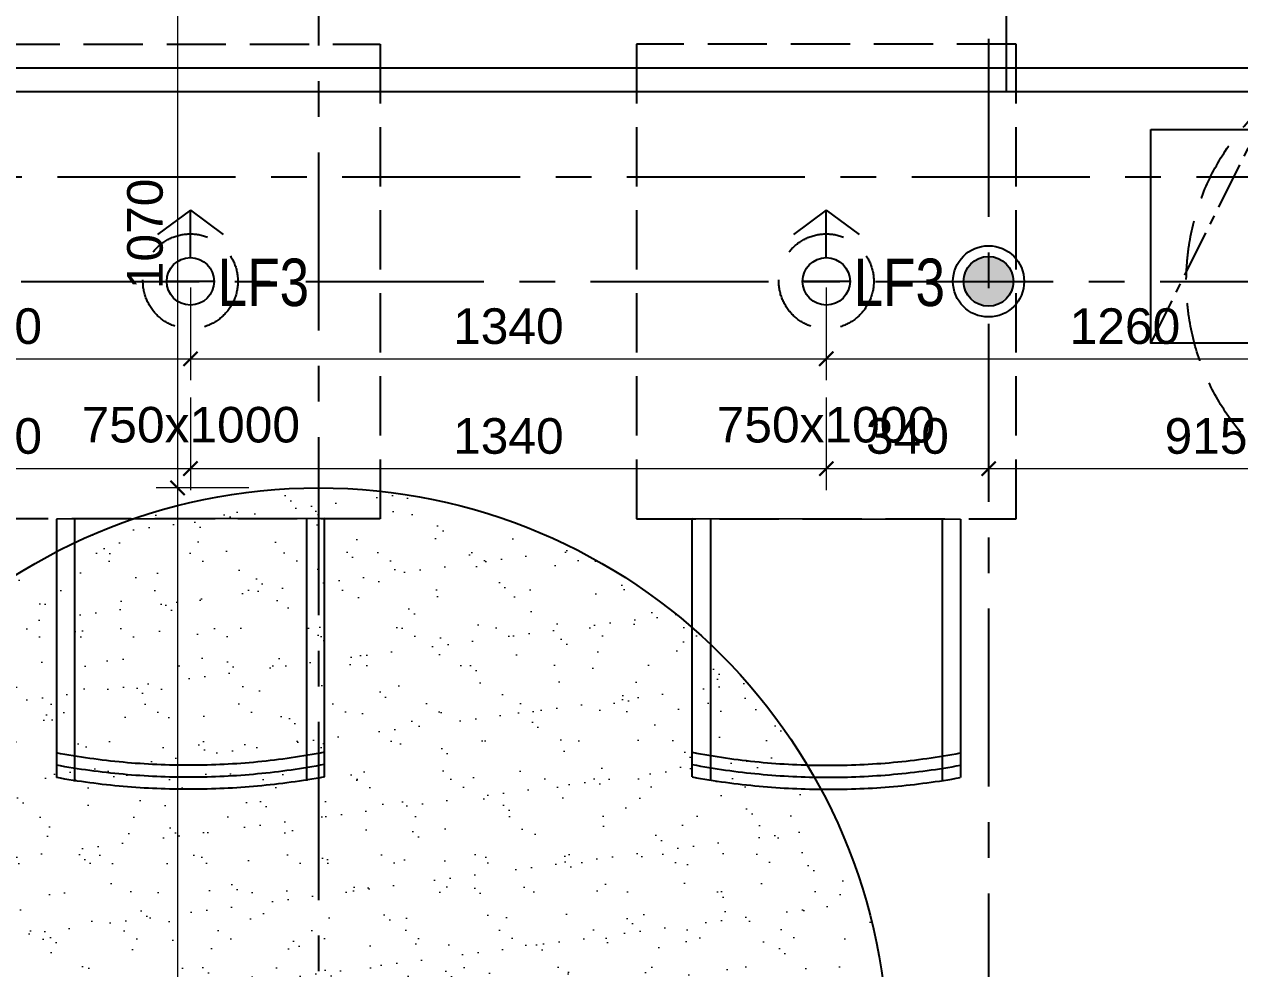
# Model space of a CAD drawing. Header units: millimetres. Extents: x -6033 to 120673, y -4970 to 90533.
# Drawn here: x 56730 to 59291, y 69552 to 71542 of the extents above; entities that cross this region are included whole.
import ezdxf
from ezdxf.enums import TextEntityAlignment as Align

# ---------------------------------------------------------------- set-up
doc = ezdxf.new("R2010")
doc.units = ezdxf.units.MM
for name, pattern in [('I-AR$0$CENTER', [2, 1.25, -0.25, 0.25, -0.25]), ('I-CEILING$0$CENTER', [2, 1.25, -0.25, 0.25, -0.25]), ('I-PLAN$0$ACAD_ISO02W100', [15, 12, -3]), ('I-PLAN$0$CENTER', [2, 1.25, -0.25, 0.25, -0.25]), ('I-PLAN$0$DASH', [0.35, 0.25, -0.1]), ('I-PLAN$0$DASHED', [19.05, 12.7, -6.35]), ('I-PLAN$0$HIDDEN2', [0.1875, 0.125, -0.0625])]:
    doc.linetypes.add(name, pattern=pattern)
doc.layers.get('DefPoints').update_dxf_attribs({"color": 250})
for name, color, linetype, lineweight in [('_ACM-A-ANNO-DIMS', 2, 'Continuous', 9), ('_ACM-A-ANNO-DIMS-a', 2, 'Continuous', 18), ('_ACM-A-ANNO-DIMS-b', 2, 'Continuous', 18), ('I-AR$0$GZET_COL_GRID_1-200_轴线', 8, 'I-AR$0$CENTER', 25), ('I-AR$0$I-SCOPE', 252, 'Continuous', 35), ('I-CEILING$0$_ACM-A-DETL', 7, 'Continuous', 9), ('I-CEILING$0$_ACM-A-HACH', 251, 'Continuous', 9)]:
    doc.layers.add(name, color=color, linetype=linetype, lineweight=lineweight)
for name, color, linetype in [('I-CEILING$0$0-LIGHT-RC', 1, 'Continuous'), ('I-CEILING$0$0-LIGHT-TXT', 90, 'Continuous'), ('I-CEILING$0$EQUIP_喷头', 90, 'Continuous'), ('I-CEILING$0$I-GRID', 252, 'I-CEILING$0$CENTER'), ('I-CEILING$0$I-RCP-AIR', 64, 'Continuous'), ('I-CEILING$0$I-RCP-COVER', 10, 'Continuous'), ('I-PLAN$0$FURN', 1, 'Continuous'), ('I-PLAN$0$I-GRID', 252, 'I-PLAN$0$CENTER'), ('I-PLAN$0$I-PL-FURN', 1, 'I-PLAN$0$DASH'), ('I-PLAN$0$I-PL-IDS-MILL', 40, 'Continuous'), ('I-PLAN$0$I-PL-LIGHT', 1, 'I-PLAN$0$HIDDEN2'), ('I-PLAN$0$P-平面活动家具', 1, 'Continuous')]:
    doc.layers.add(name, color=color, linetype=linetype)
doc.styles.add('_ACM-G-NOTES', font='arial.ttf')
doc.styles.add('I-CEILING$0$I-CEILING$0$ar', font='arial.ttf', dxfattribs={"width": 0.8})
doc.styles.add('I-CEILING$0$黑体', font='simhei.ttf', dxfattribs={"height": 600})
doc.styles.add('I-PLAN$0$Arial', font='ARIALUNI.ttf')
doc.dimstyles.new('_ACM-DIM-A_30', dxfattribs={"dimscale": 30, "dimtxt": 2.5, "dimasz": 1, "dimexe": 1.5, "dimexo": 1, "dimgap": 1, "dimtad": 1, "dimdec": 0, "dimrnd": 5, "dimzin": 1, "dimdsep": 46, "dimtxsty": '_ACM-G-NOTES', "dimblk": 'ARCHTICK', "dimcen": 2.5, "dimclrd": 256, "dimclre": 256, "dimclrt": 256, "dimadec": 3, "dimazin": 0, "dimtfac": 1, "dimtdec": 0, "dimtix": 1, "dimtmove": 0, "dimatfit": 3, "dimldrblk": 'DOTSMALL', "dimfxl": 5, "dimfxlon": 1, "dimlwd": 18, "dimlwe": 18, "dimarcsym": 0})

# ---------------------------------------------------------------- blocks, each defined once
blk = doc.blocks.new('I-AR$0$海龙_1211170131')
at = {"layer": 'I-AR$0$GZET_COL_GRID_1-200_轴线', "ltscale": 300}
blk.add_line((-2225, 70995), (116415, 70995), dxfattribs=at)
blk = doc.blocks.new('I-AR')
at = {"layer": 'I-AR$0$I-SCOPE'}
h = blk.add_hatch(dxfattribs=at)
h.set_pattern_fill('ANSI31', color=256, scale=200)
h.paths.add_polyline_path([(63300, 72640), (66630, 72640), (66630, 70889.4), (90600, 70890), (90600, 66390), (96650, 66390), (96650, 24876.4), (18340, 24876.4), (18340, 66390), (48090, 66390), (48090, 72640), (51400, 72640), (51400, 72649.9), (52869.5, 72649.9), (52869.5, 72640), (55240, 72640), (55240, 72790), (59460, 72790), (59460, 72640), (61830.5, 72640), (61830.5, 72649.9), (63300, 72649.9)], flags=16)
h.paths.add_polyline_path([(7330, 0), (7330, -1770), (11180, -1770), (11180, 0), (18450, 0), (18450, 2900), (27550, 2900), (27550, 18090), (37037.3, 18090), (37037.3, 17350), (96200, 17350), (96200, 18120), (114640, 18120), (114640, 84500), (0, 84500), (0, 0)])
at = {"layer": 'I-AR$0$GZET_COL_GRID_1-200_轴线'}
blk.add_blockref('I-AR$0$海龙_1211170131', (225, 225), dxfattribs=at)
blk = doc.blocks.new('I-PLAN$0$091116-BRASSERIE$0$Floor_03$0$Y_03_Floor$0$3rd-Floor-rest$0$A$C41AE3FBC')
at = {"layer": 'I-PLAN$0$I-PL-FURN', "ltscale": 500}
for p, q in [((-9.62, -6), (-9.62, 15.76)), ((9.62, -6.06), (9.62, 15.7))]:
    blk.add_line(p, q, dxfattribs=at)
blk.add_lwpolyline([(11.12, 15.38), (11.12, -6.06), (-11.12, -6), (-11.12, 15.44)], dxfattribs=at)
for centre, radius, start, end in [((-0.15, -45.9), 62.31, 79.5796, 100.1371), ((-0.15, -45.25), 60.66, 79.2974, 100.4193), ((-0.14, -44.6), 59.02, 78.9991, 100.7176)]:
    blk.add_arc(centre, radius, start, end, dxfattribs=at)
blk = doc.blocks.new('I-PLAN$0$K_09291619781205185865')
at = {"layer": 'I-PLAN$0$I-PL-IDS-MILL', "color": 8}
blk.add_lwpolyline([(1379.4, 1110), (1379.4, 1710)], dxfattribs=at)
at = {"layer": 'I-PLAN$0$I-PL-IDS-MILL'}
blk.add_lwpolyline([(-3247.2, 420.3), (-2970.6, 420.3, 0.414214), (-2870.6, 520.3), (-2870.6, 930, -0.414214), (-2640.6, 1160), (2499.4, 1160, -0.414214), (2729.4, 930), (2729.4, 520.3, 0.414214), (2829.4, 420.3), (3106.1, 420.3)], format="xyb", dxfattribs=at)
at = {"layer": 'I-PLAN$0$I-PL-IDS-MILL', "color": 8}
blk.add_lwpolyline([(-3222.8, 370.3), (-2970.6, 370.3, 0.414214), (-2820.6, 520.3), (-2820.6, 930, -0.414214), (-2640.6, 1110), (2499.4, 1110, -0.414214), (2679.4, 930), (2679.4, 520.3, 0.414214), (2829.4, 370.3), (3081.7, 370.3)], format="xyb", dxfattribs=at)
blk = doc.blocks.new('I-PLAN')
at = {"layer": 'I-PLAN$0$I-GRID', "ltscale": 300}
blk.add_lwpolyline([(57350, 74271.9), (57350, 60523.9)], dxfattribs=at)
at = {"layer": 'I-PLAN$0$I-PL-FURN', "ltscale": 500}
for points in [[(57480, 70500.1), (56680, 70500.1), (56680, 71500.1), (57480, 71500.1)], [(58020, 70500.1), (58820, 70500.1), (58820, 71500.1), (58020, 71500.1)]]:
    blk.add_lwpolyline(points, close=True, dxfattribs=at)
blk.add_circle((59678.6, 71000.1), 500, dxfattribs=at)
at = {"layer": 'I-PLAN$0$I-PL-LIGHT', "linetype": 'I-PLAN$0$DASHED', "ltscale": 10}
for centre in [(57080, 71000.1), (58420, 71000.1)]:
    blk.add_circle(centre, 100, dxfattribs=at)
at = {"layer": 'I-PLAN$0$I-PL-IDS-MILL'}
blk.add_blockref('I-PLAN$0$K_09291619781205185865', (57420.6, 70290.1), dxfattribs=at)
at = {"layer": 'I-PLAN$0$P-平面活动家具', "yscale": 25.39999999990687, "zscale": 25.39999999990687, "rotation": 180}
for p, xscale in [((57080, 70346.9), -25.39999999990687), ((58420, 70346.9), 25.39999999990687)]:
    blk.add_blockref('I-PLAN$0$091116-BRASSERIE$0$Floor_03$0$Y_03_Floor$0$3rd-Floor-rest$0$A$C41AE3FBC', p, dxfattribs=dict(at, xscale=xscale))
at = {"layer": 'I-PLAN$0$FURN', "linetype": 'I-PLAN$0$ACAD_ISO02W100', "char_height": 75, "style": 'I-PLAN$0$Arial'}
for insert, attachment_point in [((56850.8, 70735.7), 1), ((58649.2, 70735.7), 3)]:
    blk.add_mtext_dynamic_manual_height_columns('750{\\fArial Unicode MS|b0|i0|c134|p34;x1000}', width=181404.2, gutter_width=600, heights=[131.5], dxfattribs=dict(at, insert=insert, attachment_point=attachment_point))
blk = doc.blocks.new('I-CEILING$0$K_09291619781205193186')
at = {"layer": 'I-CEILING$0$0-LIGHT-RC'}
for p, q in [((0, 150), (-69.1, 98.8)), ((0, 50), (0, 150)), ((0, 150), (69.1, 98.8)), ((50, 0), (-50, 0))]:
    blk.add_line(p, q, dxfattribs=at)
blk.add_circle((0, 0), 50, dxfattribs=at)
at = {"layer": 'I-CEILING$0$0-LIGHT-TXT', "style": 'I-CEILING$0$I-CEILING$0$ar', "width": 0.8}
blk.add_text('LF3', height=100, dxfattribs=at).set_placement((57.6, -52))
blk = doc.blocks.new('I-CEILING$0$K_1219103599')
at = {"layer": 'I-CEILING$0$I-RCP-AIR'}
blk.add_lwpolyline([(-225, 225), (225, 225), (225, -225), (-225, -225)], close=True, dxfattribs=at)
at = {"layer": 'I-CEILING$0$I-RCP-AIR', "linetype": 'I-CEILING$0$CENTER', "ltscale": 80}
blk.add_lwpolyline([(-225, -225), (0, 225), (225, -225)], dxfattribs=at)
blk = doc.blocks.new('I-CEILING$0$A$C81734cc7')
at = {"layer": 'I-CEILING$0$_ACM-A-DETL'}
h = blk.add_hatch(color=256, dxfattribs=at)
edge = h.paths.add_edge_path()
edge.add_arc((0, 0), 52.5, 0, 360)
for radius in [75, 52.5]:
    blk.add_circle((0, 0), radius)
blk = doc.blocks.new('I-CEILING')
at = {"layer": 'I-CEILING$0$_ACM-A-HACH'}
h = blk.add_hatch(dxfattribs=at)
h.set_pattern_fill('AR-SAND', color=256, scale=2.5)
h.paths.add_polyline_path([(49785, 71635), (65255, 71635), (65255, 67095), (49785, 67095)], flags=16)
h.paths.add_polyline_path([(49380, 72040), (65660, 72040), (65660, 66690), (49380, 66690)])
h = blk.add_hatch(dxfattribs=at)
h.set_pattern_fill('AR-SAND', color=256, scale=2.5)
h.set_pattern_definition([(37.5, (-65, 0), (-4.00008, 122.35331), [0, -96.52, 0, -107.95, 0, -103.1875]), (7.5, (-65, 0), (112.38082, 179.20628), [0, -52.07, 0, -86.995, 0, -33.3375]), (327.5, (-143.1, 0), (197.74809, 0.3593), [0, -31.75, 0, -114.3, 0, -149.225]), (317.5, (-143.1, 0), (190.8891, 55.73233), [0, -15.875, 0, -74.93, 0, -85.725])])
edge = h.paths.add_edge_path()
edge.add_arc((57350, 69365), 1200, 0, 360)
at = {"layer": 'I-CEILING$0$I-GRID', "ltscale": 300}
blk.add_line((54323.3, 71000.1), (65155.5, 71000.1), dxfattribs=at)
blk.add_lwpolyline([(58761.9, 71510.7), (58761.9, 67429.8)], dxfattribs=at)
at = {"layer": 'I-CEILING$0$I-RCP-COVER'}
blk.add_circle((57350, 69365), 1200, dxfattribs=at)
for name, p in [('I-CEILING$0$K_1219103599', (59328.8, 71095)), ('I-CEILING$0$K_09291619781205193186', (57080, 71000.1)), ('I-CEILING$0$K_09291619781205193186', (58420, 71000.1))]:
    blk.add_blockref(name, p)
at = {"layer": 'I-CEILING$0$EQUIP_喷头'}
blk.add_blockref('I-CEILING$0$A$C81734cc7', (58761.9, 71000.1), dxfattribs=at)
at = {"layer": 'I-CEILING$0$I-RCP-AIR', "style": 'I-CEILING$0$黑体'}
for tag, p in [('R', (61966.4, 71748.9)), ('R', (61966.4, 66925.2)), ('R', (51736.1, 63924.8)), ('R', (62976.1, 63924.8)), ('S', (56433.6, 63065))]:
    blk.add_attdef(tag, text='', height=100, dxfattribs=at).set_placement(p, align=Align.MIDDLE_CENTER)
blk = doc.blocks.new('_ArchTick')
at = {"color": 2, "linetype": 'ByBlock', "const_width": 0.15}
blk.add_lwpolyline([(-0.5, -0.5), (0.5, 0.5)], dxfattribs=at)
blk = doc.blocks.new('*D99')
at = {"layer": '_ACM-A-ANNO-DIMS', "lineweight": 18, "transparency": 16777216}
for p, q in [((57203, 70565), (57008, 70565)), ((57053, 70565), (57053, 68165)), ((57203, 68165), (57008, 68165))]:
    blk.add_line(p, q, dxfattribs=at)
at = {"layer": 'DefPoints', "color": 0, "transparency": 16777216}
for p in [(57415, 70565), (57053, 68165), (57415, 68165)]:
    blk.add_point(p, dxfattribs=at)
at = {"layer": '_ACM-A-ANNO-DIMS', "lineweight": 18, "transparency": 16777216, "xscale": 30, "yscale": 30, "zscale": 30}
for p, rotation in [((57053, 70565), 90), ((57053, 68165), 270)]:
    blk.add_blockref('_ArchTick', p, dxfattribs=dict(at, rotation=rotation))
at = {"layer": '_ACM-A-ANNO-DIMS', "transparency": 16777216, "insert": (56984.7, 69365), "char_height": 75, "attachment_point": 5, "rotation": 90, "style": '_ACM-G-NOTES'}
blk.add_mtext('2400', dxfattribs=at)
blk = doc.blocks.new('_DotSmall')
at = {"color": 0, "linetype": 'ByBlock', "const_width": 0.5}
blk.add_lwpolyline([(-0.0625, 0, 1), (0.0625, 0, 1)], format="xyb", close=True, dxfattribs=at)
blk = doc.blocks.new('*D98')
at = {"layer": '_ACM-A-ANNO-DIMS', "lineweight": 18, "transparency": 16777216}
for p, q in [((57203, 71635), (57008, 71635)), ((57053, 71635), (57053, 70565)), ((57203, 70565), (57008, 70565))]:
    blk.add_line(p, q, dxfattribs=at)
at = {"layer": 'DefPoints', "color": 0, "transparency": 16777216}
for p in [(57415, 71635), (57053, 70565), (57415, 70565)]:
    blk.add_point(p, dxfattribs=at)
at = {"layer": '_ACM-A-ANNO-DIMS', "lineweight": 18, "transparency": 16777216, "xscale": 30, "yscale": 30, "zscale": 30}
for p, rotation in [((57053, 71635), 90), ((57053, 70565), 270)]:
    blk.add_blockref('_ArchTick', p, dxfattribs=dict(at, rotation=rotation))
at = {"layer": '_ACM-A-ANNO-DIMS', "transparency": 16777216, "insert": (56984.7, 71100), "char_height": 75, "attachment_point": 5, "rotation": 90, "style": '_ACM-G-NOTES'}
blk.add_mtext('1070', dxfattribs=at)
blk = doc.blocks.new('*D107')
at = {"layer": '_ACM-A-ANNO-DIMS-a', "lineweight": 18, "transparency": 16777216}
for p, q in [((56280, 70970.1), (56280, 70792)), ((57080, 70987), (57080, 70792)), ((56280, 70837), (57080, 70837))]:
    blk.add_line(p, q, dxfattribs=at)
at = {"layer": 'DefPoints', "color": 0, "transparency": 16777216}
for p in [(57080, 71035.5), (56280, 71000.1), (57080, 70837)]:
    blk.add_point(p, dxfattribs=at)
at = {"layer": '_ACM-A-ANNO-DIMS-a', "lineweight": 18, "transparency": 16777216, "xscale": 30, "yscale": 30, "zscale": 30, "rotation": 180}
blk.add_blockref('_ArchTick', (56280, 70837), dxfattribs=at)
at = {"layer": '_ACM-A-ANNO-DIMS-a', "lineweight": 18, "transparency": 16777216, "xscale": 30, "yscale": 30, "zscale": 30}
blk.add_blockref('_ArchTick', (57080, 70837), dxfattribs=at)
at = {"layer": '_ACM-A-ANNO-DIMS-a', "transparency": 16777216, "insert": (56680, 70905.3), "char_height": 75, "attachment_point": 5, "style": '_ACM-G-NOTES'}
blk.add_mtext('800', dxfattribs=at)
blk = doc.blocks.new('*D108')
at = {"layer": '_ACM-A-ANNO-DIMS-a', "lineweight": 18, "transparency": 16777216}
for p, q in [((58420, 70987), (58420, 70792)), ((59678.6, 70987), (59678.6, 70792)), ((58420, 70837), (59678.6, 70837))]:
    blk.add_line(p, q, dxfattribs=at)
at = {"layer": 'DefPoints', "color": 0, "transparency": 16777216}
for p in [(58420, 71095), (59678.6, 71095), (59678.6, 70837)]:
    blk.add_point(p, dxfattribs=at)
at = {"layer": '_ACM-A-ANNO-DIMS-a', "lineweight": 18, "transparency": 16777216, "xscale": 30, "yscale": 30, "zscale": 30, "rotation": 180}
blk.add_blockref('_ArchTick', (58420, 70837), dxfattribs=at)
at = {"layer": '_ACM-A-ANNO-DIMS-a', "lineweight": 18, "transparency": 16777216, "xscale": 30, "yscale": 30, "zscale": 30}
blk.add_blockref('_ArchTick', (59678.6, 70837), dxfattribs=at)
at = {"layer": '_ACM-A-ANNO-DIMS-a', "transparency": 16777216, "insert": (59049.3, 70905.3), "char_height": 75, "attachment_point": 5, "style": '_ACM-G-NOTES'}
blk.add_mtext('1260', dxfattribs=at)
blk = doc.blocks.new('*D233')
at = {"layer": '_ACM-A-ANNO-DIMS-a', "lineweight": 18, "transparency": 16777216}
for p, q in [((57080, 70987), (57080, 70792)), ((58420, 70987), (58420, 70792)), ((57080, 70837), (58420, 70837))]:
    blk.add_line(p, q, dxfattribs=at)
at = {"layer": 'DefPoints', "color": 0, "transparency": 16777216}
for p in [(58420, 71095), (57080, 71035.5), (58420, 70837)]:
    blk.add_point(p, dxfattribs=at)
at = {"layer": '_ACM-A-ANNO-DIMS-a', "lineweight": 18, "transparency": 16777216, "xscale": 30, "yscale": 30, "zscale": 30, "rotation": 180}
blk.add_blockref('_ArchTick', (57080, 70837), dxfattribs=at)
at = {"layer": '_ACM-A-ANNO-DIMS-a', "lineweight": 18, "transparency": 16777216, "xscale": 30, "yscale": 30, "zscale": 30}
blk.add_blockref('_ArchTick', (58420, 70837), dxfattribs=at)
at = {"layer": '_ACM-A-ANNO-DIMS-a', "transparency": 16777216, "insert": (57750, 70905.3), "char_height": 75, "attachment_point": 5, "style": '_ACM-G-NOTES'}
blk.add_mtext('1340', dxfattribs=at)
blk = doc.blocks.new('*D235')
at = {"layer": '_ACM-A-ANNO-DIMS-b', "lineweight": 18, "transparency": 16777216}
for p, q in [((58761.9, 70755.6), (58761.9, 70560.6)), ((59678.6, 70755.6), (59678.6, 70560.6)), ((58761.9, 70605.6), (59678.6, 70605.6))]:
    blk.add_line(p, q, dxfattribs=at)
at = {"layer": 'DefPoints', "color": 0, "transparency": 16777216}
for p in [(58761.9, 71000.1), (59678.6, 71000.1), (59678.6, 70605.6)]:
    blk.add_point(p, dxfattribs=at)
at = {"layer": '_ACM-A-ANNO-DIMS-b', "lineweight": 18, "transparency": 16777216, "xscale": 30, "yscale": 30, "zscale": 30, "rotation": 180}
blk.add_blockref('_ArchTick', (58761.9, 70605.6), dxfattribs=at)
at = {"layer": '_ACM-A-ANNO-DIMS-b', "lineweight": 18, "transparency": 16777216, "xscale": 30, "yscale": 30, "zscale": 30}
blk.add_blockref('_ArchTick', (59678.6, 70605.6), dxfattribs=at)
at = {"layer": '_ACM-A-ANNO-DIMS-b', "transparency": 16777216, "insert": (59220.2, 70673.9), "char_height": 75, "attachment_point": 5, "style": '_ACM-G-NOTES'}
blk.add_mtext('915', dxfattribs=at)
blk = doc.blocks.new('*D236')
at = {"layer": '_ACM-A-ANNO-DIMS-b', "lineweight": 18, "transparency": 16777216}
for p, q in [((57080, 70755.6), (57080, 70560.6)), ((58420, 70755.6), (58420, 70560.6)), ((57080, 70605.6), (58420, 70605.6))]:
    blk.add_line(p, q, dxfattribs=at)
at = {"layer": 'DefPoints', "color": 0, "transparency": 16777216}
for p in [(57080, 71000.1), (58420, 71000.1), (58420, 70605.6)]:
    blk.add_point(p, dxfattribs=at)
at = {"layer": '_ACM-A-ANNO-DIMS-b', "lineweight": 18, "transparency": 16777216, "xscale": 30, "yscale": 30, "zscale": 30, "rotation": 180}
blk.add_blockref('_ArchTick', (57080, 70605.6), dxfattribs=at)
at = {"layer": '_ACM-A-ANNO-DIMS-b', "lineweight": 18, "transparency": 16777216, "xscale": 30, "yscale": 30, "zscale": 30}
blk.add_blockref('_ArchTick', (58420, 70605.6), dxfattribs=at)
at = {"layer": '_ACM-A-ANNO-DIMS-b', "transparency": 16777216, "insert": (57750, 70673.9), "char_height": 75, "attachment_point": 5, "style": '_ACM-G-NOTES'}
blk.add_mtext('1340', dxfattribs=at)
blk = doc.blocks.new('*D237')
at = {"layer": '_ACM-A-ANNO-DIMS-b', "lineweight": 18, "transparency": 16777216}
for p, q in [((56280, 70755.6), (56280, 70560.6)), ((57080, 70755.6), (57080, 70560.6)), ((56280, 70605.6), (57080, 70605.6))]:
    blk.add_line(p, q, dxfattribs=at)
at = {"layer": 'DefPoints', "color": 0, "transparency": 16777216}
for p in [(56280, 71000.1), (57080, 71000.1), (57080, 70605.6)]:
    blk.add_point(p, dxfattribs=at)
at = {"layer": '_ACM-A-ANNO-DIMS-b', "lineweight": 18, "transparency": 16777216, "xscale": 30, "yscale": 30, "zscale": 30, "rotation": 180}
blk.add_blockref('_ArchTick', (56280, 70605.6), dxfattribs=at)
at = {"layer": '_ACM-A-ANNO-DIMS-b', "lineweight": 18, "transparency": 16777216, "xscale": 30, "yscale": 30, "zscale": 30}
blk.add_blockref('_ArchTick', (57080, 70605.6), dxfattribs=at)
at = {"layer": '_ACM-A-ANNO-DIMS-b', "transparency": 16777216, "insert": (56680, 70673.9), "char_height": 75, "attachment_point": 5, "style": '_ACM-G-NOTES'}
blk.add_mtext('800', dxfattribs=at)
blk = doc.blocks.new('*D241')
at = {"layer": '_ACM-A-ANNO-DIMS-b', "lineweight": 18, "transparency": 16777216}
for p, q in [((58420, 70755.6), (58420, 70560.6)), ((58761.9, 70755.6), (58761.9, 70560.6)), ((58420, 70605.6), (58761.9, 70605.6))]:
    blk.add_line(p, q, dxfattribs=at)
at = {"layer": 'DefPoints', "color": 0, "transparency": 16777216}
for p in [(58420, 71000.1), (58761.9, 71000.1), (58761.9, 70605.6)]:
    blk.add_point(p, dxfattribs=at)
at = {"layer": '_ACM-A-ANNO-DIMS-b', "lineweight": 18, "transparency": 16777216, "xscale": 30, "yscale": 30, "zscale": 30, "rotation": 180}
blk.add_blockref('_ArchTick', (58420, 70605.6), dxfattribs=at)
at = {"layer": '_ACM-A-ANNO-DIMS-b', "lineweight": 18, "transparency": 16777216, "xscale": 30, "yscale": 30, "zscale": 30}
blk.add_blockref('_ArchTick', (58761.9, 70605.6), dxfattribs=at)
at = {"layer": '_ACM-A-ANNO-DIMS-b', "transparency": 16777216, "insert": (58590.9, 70673.9), "char_height": 75, "attachment_point": 5, "style": '_ACM-G-NOTES'}
blk.add_mtext('340', dxfattribs=at)

msp = doc.modelspace()

# ---------------------------------------------------------------- block references
for name in ['I-AR', 'I-PLAN']:
    msp.add_blockref(name, (0, 0))

# ---------------------------------------------------------------- next in the draw order: block references
msp.add_blockref('I-CEILING', (0, 0))

# ---------------------------------------------------------------- next in the draw order: dimensions: what is measured, and where the dimension line sits
at = {"layer": '_ACM-A-ANNO-DIMS'}
for base, p1, p2, picture, middle in [((57053, 70565), (57415, 71635), (57415, 70565), '*D98', (56984.7, 71100)), ((57053, 68165), (57415, 70565), (57415, 68165), '*D99', (56984.7, 69365))]:
    dim = msp.add_linear_dim(base=base, p1=p1, p2=p2, angle=90, dimstyle='_ACM-DIM-A_30', dxfattribs=at)
    dim.commit()
    dim.dimension.update_dxf_attribs({"geometry": picture, "text_midpoint": middle})
at = {"layer": '_ACM-A-ANNO-DIMS-a'}
for base, p1, p2, picture, middle in [((58420, 70837), (57080, 71035.5), (58420, 71095), '*D233', (57750, 70905.3)), ((59678.6, 70837), (58420, 71095), (59678.6, 71095), '*D108', (59049.3, 70905.3)), ((57080, 70837), (56280, 71000.1), (57080, 71035.5), '*D107', (56680, 70905.3))]:
    dim = msp.add_linear_dim(base=base, p1=p1, p2=p2, dimstyle='_ACM-DIM-A_30', override={"dimzin": 8}, dxfattribs=at)
    dim.commit()
    dim.dimension.update_dxf_attribs({"geometry": picture, "text_midpoint": middle})
at = {"layer": '_ACM-A-ANNO-DIMS-b'}
for base, p1, p2, picture, middle in [((57080, 70605.6), (56280, 71000.1), (57080, 71000.1), '*D237', (56680, 70673.9)), ((58420, 70605.6), (57080, 71000.1), (58420, 71000.1), '*D236', (57750, 70673.9)), ((58761.9, 70605.6), (58420, 71000.1), (58761.9, 71000.1), '*D241', (58590.9, 70673.9)), ((59678.6, 70605.6), (58761.9, 71000.1), (59678.6, 71000.1), '*D235', (59220.2, 70673.9))]:
    dim = msp.add_linear_dim(base=base, p1=p1, p2=p2, dimstyle='_ACM-DIM-A_30', override={"dimzin": 8}, dxfattribs=at)
    dim.commit()
    dim.dimension.update_dxf_attribs({"geometry": picture, "text_midpoint": middle})

doc.saveas('drawing.dxf')
